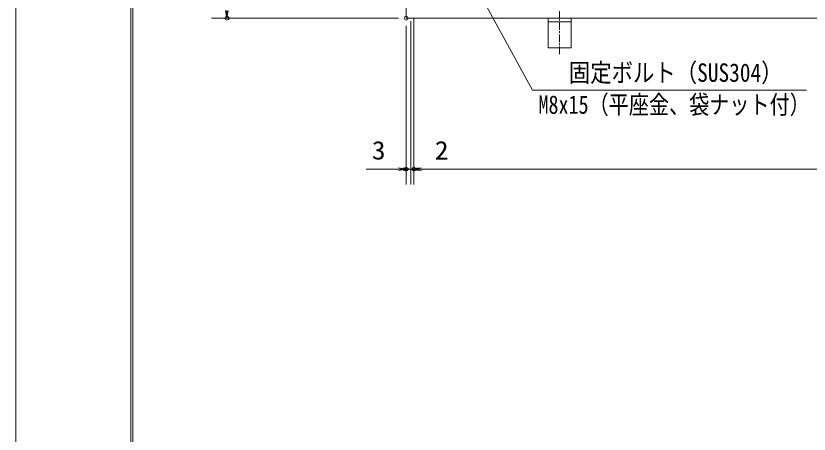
# Model space of a CAD drawing. Units: millimetres, scale not verified. Extents: x -1050 to 1050, y -742 to 742.
# Drawn here: x -1050 to -533, y 6 to 279 of the extents above; entities that cross this region are included whole.
import ezdxf
from ezdxf.enums import TextEntityAlignment as Align

# ---------------------------------------------------------------- set-up
doc = ezdxf.new("R2010")
doc.units = ezdxf.units.MM
doc.header["$LTSCALE"] = 5
doc.header["$PDMODE"] = 32
doc.header["$PDSIZE"] = 2.5
doc.linetypes.add('CHAIN1', pattern=[8, 5, -1, 1, -1])
for name, color, linetype, lineweight in [('0-0_7-図\u3000枠', 4, 'Continuous', 9), ('0-1_寸法注釈', 2, 'Continuous', 9), ('0-2_0', 2, 'Continuous', 9), ('0-3_DEFPOINTS', 134, 'Continuous', 9), ('0-9_枠', 7, 'Continuous', 9), ('0-B_アンカー', 7, 'Continuous', 9)]:
    doc.layers.add(name, color=color, linetype=linetype, lineweight=lineweight)
doc.styles.add('ＭＳ ゴシック', font='')
doc.styles.get('ＭＳ ゴシック').set_extended_font_data('MS Gothic')

# ---------------------------------------------------------------- blocks, each defined once
blk = doc.blocks.new('_OPEN')
at = {"layer": '0-2_0'}
blk.add_line((0, 0), (-5, 0), dxfattribs=at)
blk.add_lwpolyline([(-5, 0.833), (0, 0), (-5, -0.833)], dxfattribs=at)
blk = doc.blocks.new('A$C5D7C781A')
at = {"layer": '0-B_アンカー', "color": 6, "linetype": 'CHAIN1'}
blk.add_line((37.5, 140.11), (37.5, 0), dxfattribs=at)
at = {"layer": '0-B_アンカー'}
for p, q in [((0, 118.78), (0, 22.26)), ((0, 118.78), (75, 118.78)), ((75, 118.78), (75, 22.26)), ((75, 33.76), (0, 33.76)), ((0, 22.26), (75, 22.26))]:
    blk.add_line(p, q, dxfattribs=at)

msp = doc.modelspace()

# ---------------------------------------------------------------- linework, layer by layer
at = {"layer": '0-0_7-図\u3000枠'}
for p, q in [((-975, -692.5), (-975, 692.5)), ((-973.75, -691.25), (-973.75, 691.25))]:
    msp.add_line(p, q, dxfattribs=at)
at = {"layer": '0-1_寸法注釈'}
for p, q in [((-800.45, 277.475), (-922.363, 277.475)), ((-792.45, 275.475), (-792.45, 168.953)), ((-792.45, 275.475), (-792.45, 168.953)), ((-790.45, 277.475), (-790.45, 168.953)), ((-790.45, 277.475), (-790.45, 168.953)), ((-795.45, 272.475), (-795.45, 168.953)), ((-800.45, 178.953), (-821.563, 178.953)), ((-797.45, 178.953), (-802.45, 178.953)), ((-792.45, 178.953), (-795.45, 178.953)), ((-792.45, 178.953), (-790.45, 178.953)), ((-787.45, 178.953), (-782.45, 178.953)), ((-785.45, 178.953), (199.55, 178.953)), ((-785.45, 178.953), (-764.337, 178.953))]:
    msp.add_line(p, q, dxfattribs=at)
msp.add_lwpolyline([(-534.4, 230.436), (-713.031, 230.436), (-750.45, 298.972)], dxfattribs=at)
at = {"layer": '0-3_DEFPOINTS'}
msp.add_lwpolyline([(-1050, -742.5), (-1050, 742.5), (1050, 742.5), (1050, -742.5)], close=True, dxfattribs=at)
for p in [(-912.363, 277.475), (-795.45, 277.475), (-795.45, 277.475), (-795.45, 178.953), (-790.45, 178.953)]:
    msp.add_point(p, dxfattribs=at)
at = {"layer": '0-9_枠'}
for p, q in [((-795.45, 537.475), (-795.45, 277.475)), ((-795.45, 277.475), (409.55, 277.475))]:
    msp.add_line(p, q, dxfattribs=at)

# ---------------------------------------------------------------- block references
at = {"layer": '0-1_寸法注釈'}
for p, rotation in [((-912.363, 277.475), 270), ((-792.45, 178.953), 180), ((-790.45, 178.953), 180), ((-790.45, 178.953), 180)]:
    msp.add_blockref('_OPEN', p, dxfattribs=dict(at, rotation=rotation))
for p in [(-795.45, 178.953), (-792.45, 178.953)]:
    msp.add_blockref('_OPEN', p, dxfattribs=at)
at = {"layer": '0-B_アンカー', "xscale": -0.2, "yscale": 0.2, "rotation": 180}
msp.add_blockref('A$C5D7C781A', (-702.95, 281.927), dxfattribs=at)

# ---------------------------------------------------------------- texts
at = {"layer": '0-1_寸法注釈', "color": 7, "style": 'ＭＳ ゴシック'}
for s, height, width, p in [('固定ボルト（SUS304）', 12.03, 0.85, (-689.38, 232.308)), ('M8x15（平座金、袋ナット付）', 12.02, 0.8, (-709.201, 211.457)), ('3', 12.02, 1.1, (-817.873, 181.64)), ('2', 12.02, 1.1, (-776.76, 181.64))]:
    msp.add_text(s, height=height, dxfattribs=dict(at, width=width)).set_placement(p, align=Align.BOTTOM_LEFT)

doc.saveas('drawing.dxf')
